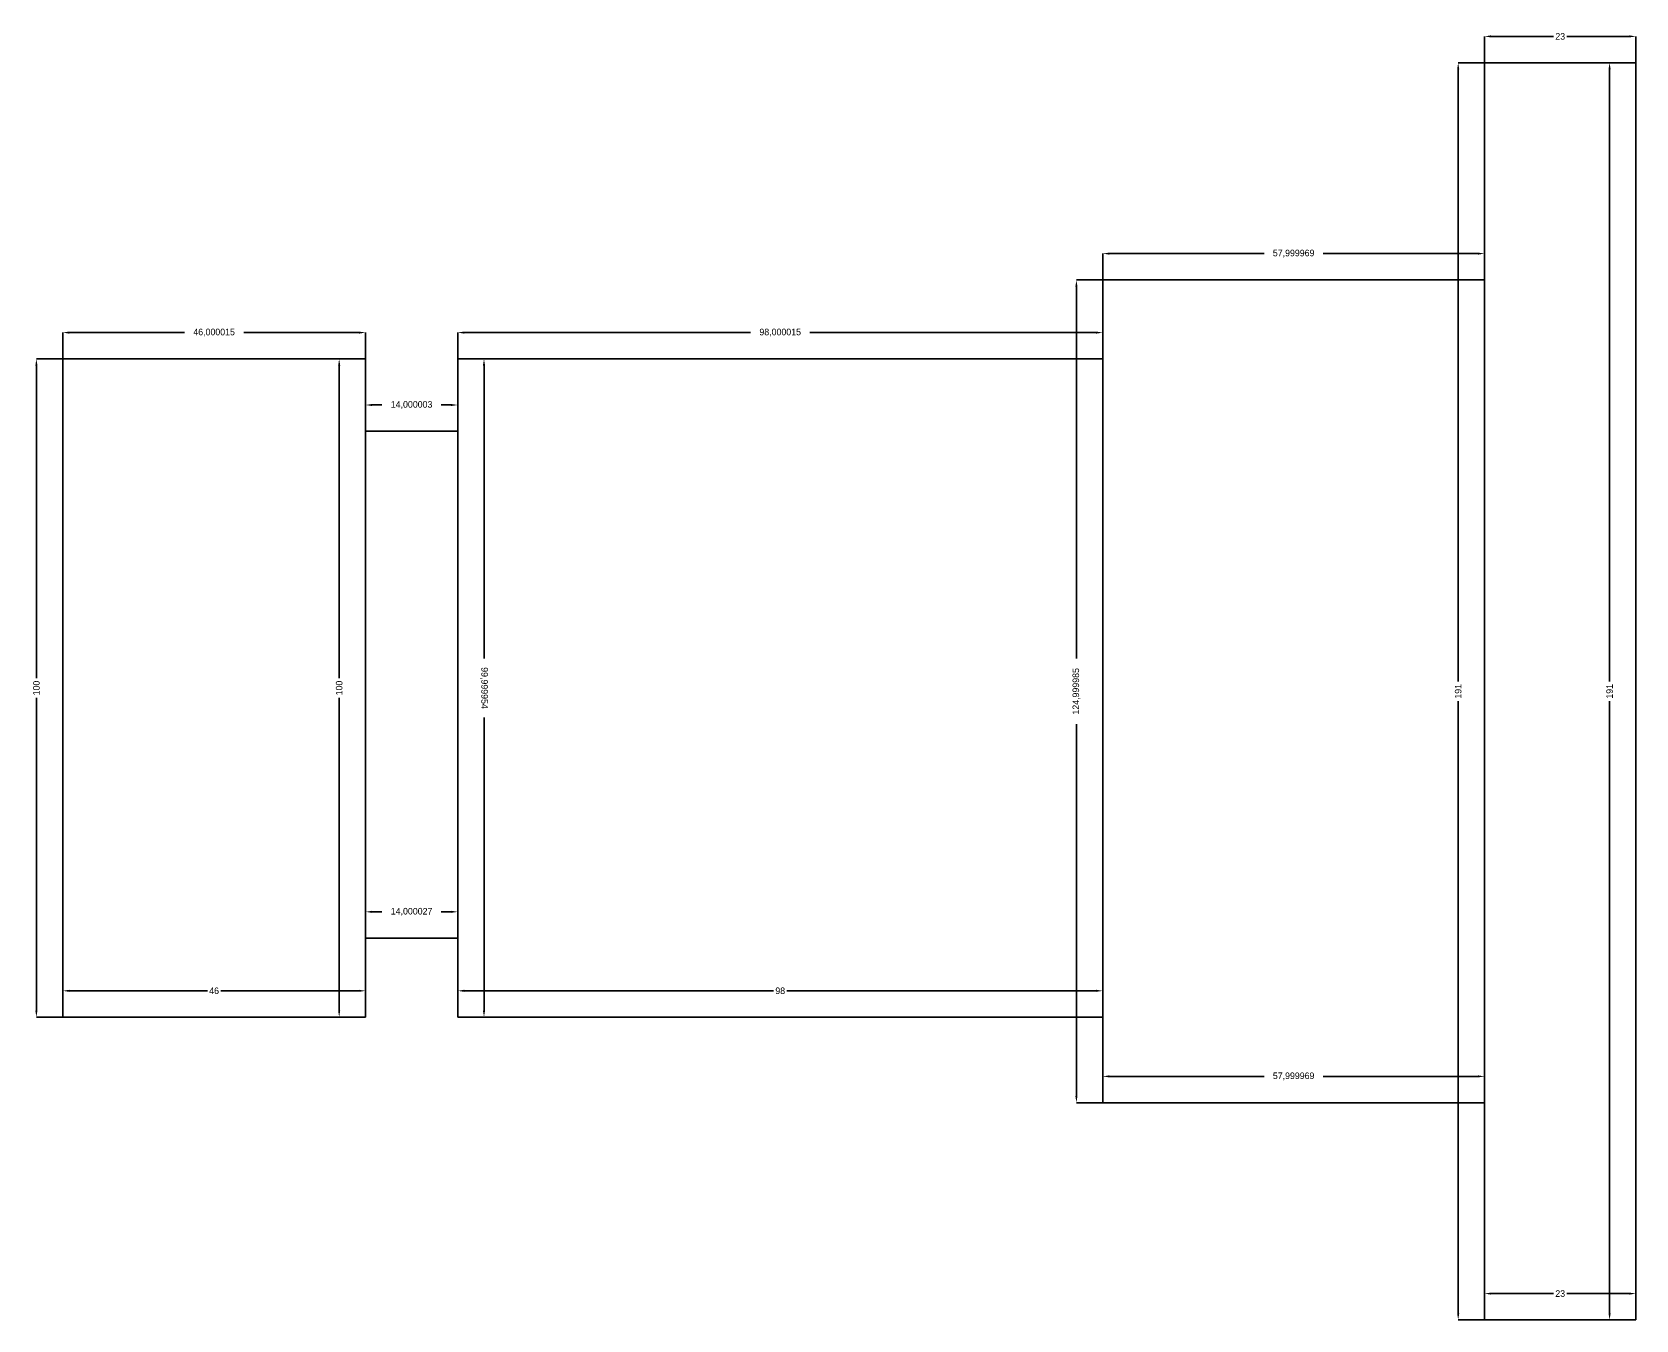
# Model space of a CAD drawing. Header units: metres. Extents: x 169 to 413, y 131 to 327.
import ezdxf

# ---------------------------------------------------------------- set-up
doc = ezdxf.new("R2010")
doc.units = ezdxf.units.M
doc.dimstyles.get("Standard").update_dxf_attribs({"dimtxt": 2.5, "dimasz": 2.5, "dimexe": 1.25, "dimexo": 0.625, "dimtad": 1, "dimdec": 0, "dimcen": 2.5, "dimadec": 0, "dimazin": 0, "dimtfac": 1, "dimtmove": 0, "dimatfit": 3, "dimarcsym": 0})

# ---------------------------------------------------------------- blocks, each defined once
blk = doc.blocks.new('_CLOSEDFILLED')
at = {"color": 0, "linetype": 'BYBLOCK'}
blk.add_solid([(-1, 0.16), (0, 0), (-1, -0.16)], dxfattribs=at)
blk = doc.blocks.new('*D1')
at = {"lineweight": -2}
for p, q in [((413, 322), (409, 322)), ((409, 228), (409, 321)), ((409, 132), (409, 225)), ((413, 131), (409, 131))]:
    blk.add_line(p, q, dxfattribs=at)
at = {"layer": 'DEFPOINTS'}
for p in [(413, 322), (409, 131), (413, 131)]:
    blk.add_point(p, dxfattribs=at)
for p, rotation in [((409, 322), 90), ((409, 131), 270)]:
    blk.add_blockref('_CLOSEDFILLED', p, dxfattribs=dict(rotation=rotation))
at = {"insert": (409, 226.5), "char_height": 1, "attachment_point": 5, "rotation": 90}
blk.add_mtext('191', dxfattribs=at)
blk = doc.blocks.new('*D2')
at = {"lineweight": -2}
for p, q in [((390, 322), (390, 326)), ((391, 326), (400.5, 326)), ((402.5, 326), (412, 326)), ((413, 322), (413, 326))]:
    blk.add_line(p, q, dxfattribs=at)
at = {"layer": 'DEFPOINTS'}
for p in [(390, 326), (390, 322), (413, 322)]:
    blk.add_point(p, dxfattribs=at)
at = {"rotation": 180}
blk.add_blockref('_CLOSEDFILLED', (390, 326), dxfattribs=at)
blk.add_blockref('_CLOSEDFILLED', (413, 326))
at = {"insert": (401.5, 326), "char_height": 1, "attachment_point": 5}
blk.add_mtext('23', dxfattribs=at)
blk = doc.blocks.new('*D3')
at = {"lineweight": -2}
for p, q in [((174, 177), (174, 181)), ((175, 181), (196, 181)), ((198, 181), (219, 181)), ((220, 177), (220, 181))]:
    blk.add_line(p, q, dxfattribs=at)
at = {"layer": 'DEFPOINTS'}
for p in [(174, 181), (174, 177), (220, 177)]:
    blk.add_point(p, dxfattribs=at)
at = {"rotation": 180}
blk.add_blockref('_CLOSEDFILLED', (174, 181), dxfattribs=at)
blk.add_blockref('_CLOSEDFILLED', (220, 181))
at = {"insert": (197, 181), "char_height": 1, "attachment_point": 5}
blk.add_mtext('46', dxfattribs=at)
blk = doc.blocks.new('*D4')
at = {"lineweight": -2}
for p, q in [((234, 177), (234, 181)), ((235, 181), (282, 181)), ((284, 181), (331, 181)), ((332, 177), (332, 181))]:
    blk.add_line(p, q, dxfattribs=at)
at = {"layer": 'DEFPOINTS'}
for p in [(234, 181), (234, 177), (332, 177)]:
    blk.add_point(p, dxfattribs=at)
for p, rotation in [((234, 181), 179.9999912929905), ((332, 181), -8.707009510453665e-06)]:
    blk.add_blockref('_CLOSEDFILLED', p, dxfattribs=dict(rotation=rotation))
at = {"insert": (283, 181), "char_height": 1, "attachment_point": 5, "rotation": 360}
blk.add_mtext('98', dxfattribs=at)
blk = doc.blocks.new('*D5')
at = {"lineweight": -2}
for p, q in [((332, 289), (332, 293)), ((333, 293), (356.5, 293)), ((365.5, 293), (389, 293)), ((390, 289), (390, 293))]:
    blk.add_line(p, q, dxfattribs=at)
at = {"layer": 'DEFPOINTS'}
for p in [(332, 293), (332, 289), (390, 289)]:
    blk.add_point(p, dxfattribs=at)
at = {"rotation": 180}
blk.add_blockref('_CLOSEDFILLED', (332, 293), dxfattribs=at)
blk.add_blockref('_CLOSEDFILLED', (390, 293))
at = {"insert": (361, 293), "char_height": 1, "attachment_point": 5}
blk.add_mtext('57,999969', dxfattribs=at)
blk = doc.blocks.new('*D6')
at = {"lineweight": -2}
for p, q in [((332, 289), (328, 289)), ((328, 231.5), (328, 288)), ((328, 165), (328, 221.5)), ((332, 164), (328, 164))]:
    blk.add_line(p, q, dxfattribs=at)
at = {"layer": 'DEFPOINTS'}
for p in [(332, 289), (328, 164), (332, 164)]:
    blk.add_point(p, dxfattribs=at)
for p, rotation in [((328, 289), 90), ((328, 164), 270)]:
    blk.add_blockref('_CLOSEDFILLED', p, dxfattribs=dict(rotation=rotation))
at = {"insert": (328, 226.5), "char_height": 1, "attachment_point": 5, "rotation": 90}
blk.add_mtext('124,999985', dxfattribs=at)
blk = doc.blocks.new('*D7')
at = {"lineweight": -2}
for p, q in [((220, 189), (220, 193)), ((221, 193), (222.5, 193)), ((231.5, 193), (233, 193)), ((234, 189), (234, 193))]:
    blk.add_line(p, q, dxfattribs=at)
at = {"layer": 'DEFPOINTS'}
for p in [(220, 193), (220, 189), (234, 189)]:
    blk.add_point(p, dxfattribs=at)
at = {"rotation": 180}
blk.add_blockref('_CLOSEDFILLED', (220, 193), dxfattribs=at)
blk.add_blockref('_CLOSEDFILLED', (234, 193))
at = {"insert": (227, 193), "char_height": 1, "attachment_point": 5}
blk.add_mtext('14,000027', dxfattribs=at)
blk = doc.blocks.new('*D8')
at = {"lineweight": -2}
for p, q in [((174, 277), (174, 281)), ((175, 281), (192.5, 281)), ((201.5, 281), (219, 281)), ((220, 277), (220, 281))]:
    blk.add_line(p, q, dxfattribs=at)
at = {"layer": 'DEFPOINTS'}
for p in [(174, 281), (174, 277), (220, 277)]:
    blk.add_point(p, dxfattribs=at)
at = {"rotation": 180}
blk.add_blockref('_CLOSEDFILLED', (174, 281), dxfattribs=at)
blk.add_blockref('_CLOSEDFILLED', (220, 281))
at = {"insert": (197, 281), "char_height": 1, "attachment_point": 5}
blk.add_mtext('46,000015', dxfattribs=at)
blk = doc.blocks.new('*D9')
at = {"lineweight": -2}
for p, q in [((234, 277), (234, 281)), ((235, 281), (278.5, 281)), ((287.5, 281), (331, 281)), ((332, 277), (332, 281))]:
    blk.add_line(p, q, dxfattribs=at)
at = {"layer": 'DEFPOINTS'}
for p in [(234, 281), (234, 277), (332, 277)]:
    blk.add_point(p, dxfattribs=at)
for p, rotation in [((234, 281), 180.00001741358238), ((332, 281), 1.7413582379103703e-05)]:
    blk.add_blockref('_CLOSEDFILLED', p, dxfattribs=dict(rotation=rotation))
at = {"insert": (283, 281), "char_height": 1, "attachment_point": 5, "rotation": 0}
blk.add_mtext('98,000015', dxfattribs=at)
blk = doc.blocks.new('*D10')
at = {"lineweight": -2}
for p, q in [((174, 277), (170, 277)), ((170, 228.5), (170, 276)), ((170, 178), (170, 225.5)), ((174, 177), (170, 177))]:
    blk.add_line(p, q, dxfattribs=at)
at = {"layer": 'DEFPOINTS'}
for p in [(174, 277), (170, 177), (174, 177)]:
    blk.add_point(p, dxfattribs=at)
for p, rotation in [((170, 277), 90), ((170, 177), 270)]:
    blk.add_blockref('_CLOSEDFILLED', p, dxfattribs=dict(rotation=rotation))
at = {"insert": (170, 227), "char_height": 1, "attachment_point": 5, "rotation": 90}
blk.add_mtext('100', dxfattribs=at)
blk = doc.blocks.new('*D11')
at = {"lineweight": -2}
for p, q in [((220, 266), (220, 270)), ((221, 270), (222.5, 270)), ((231.5, 270), (233, 270)), ((234, 266), (234, 270))]:
    blk.add_line(p, q, dxfattribs=at)
at = {"layer": 'DEFPOINTS'}
for p in [(220, 270), (220, 266), (234, 266)]:
    blk.add_point(p, dxfattribs=at)
at = {"rotation": 180}
blk.add_blockref('_CLOSEDFILLED', (220, 270), dxfattribs=at)
blk.add_blockref('_CLOSEDFILLED', (234, 270))
at = {"insert": (227, 270), "char_height": 1, "attachment_point": 5}
blk.add_mtext('14,000003', dxfattribs=at)
blk = doc.blocks.new('*D12')
at = {"lineweight": -2}
for p, q in [((234, 277), (238, 277)), ((238, 276), (238, 231.5)), ((238, 222.5), (238, 178)), ((234, 177), (238, 177))]:
    blk.add_line(p, q, dxfattribs=at)
at = {"layer": 'DEFPOINTS'}
for p in [(234, 277), (238, 277), (234, 177)]:
    blk.add_point(p, dxfattribs=at)
for p, rotation in [((238, 277), 90.00000874264614), ((238, 177), -89.99999125735386)]:
    blk.add_blockref('_CLOSEDFILLED', p, dxfattribs=dict(rotation=rotation))
at = {"insert": (238, 227), "char_height": 1, "attachment_point": 5, "rotation": 270}
blk.add_mtext('99,999954', dxfattribs=at)
blk = doc.blocks.new('*D13')
at = {"lineweight": -2}
for p, q in [((390, 131), (390, 135)), ((391, 135), (400.5, 135)), ((402.5, 135), (412, 135)), ((413, 131), (413, 135))]:
    blk.add_line(p, q, dxfattribs=at)
at = {"layer": 'DEFPOINTS'}
for p in [(390, 135), (390, 131), (413, 131)]:
    blk.add_point(p, dxfattribs=at)
at = {"rotation": 180}
blk.add_blockref('_CLOSEDFILLED', (390, 135), dxfattribs=at)
blk.add_blockref('_CLOSEDFILLED', (413, 135))
at = {"insert": (401.5, 135), "char_height": 1, "attachment_point": 5}
blk.add_mtext('23', dxfattribs=at)
blk = doc.blocks.new('*D14')
at = {"lineweight": -2}
for p, q in [((332, 164), (332, 168)), ((333, 168), (356.5, 168)), ((365.5, 168), (389, 168)), ((390, 164), (390, 168))]:
    blk.add_line(p, q, dxfattribs=at)
at = {"layer": 'DEFPOINTS'}
for p in [(332, 168), (332, 164), (390, 164)]:
    blk.add_point(p, dxfattribs=at)
for p, rotation in [((332, 168), 179.99998518195483), ((390, 168), -1.4818045177263104e-05)]:
    blk.add_blockref('_CLOSEDFILLED', p, dxfattribs=dict(rotation=rotation))
at = {"insert": (361, 168), "char_height": 1, "attachment_point": 5, "rotation": 360}
blk.add_mtext('57,999969', dxfattribs=at)
blk = doc.blocks.new('*D15')
at = {"lineweight": -2}
for p, q in [((390, 322), (386, 322)), ((386, 228), (386, 321)), ((386, 132), (386, 225)), ((390, 131), (386, 131))]:
    blk.add_line(p, q, dxfattribs=at)
at = {"layer": 'DEFPOINTS'}
for p in [(390, 322), (386, 131), (390, 131)]:
    blk.add_point(p, dxfattribs=at)
for p, rotation in [((386, 322), 90), ((386, 131), 270)]:
    blk.add_blockref('_CLOSEDFILLED', p, dxfattribs=dict(rotation=rotation))
at = {"insert": (386, 226.5), "char_height": 1, "attachment_point": 5, "rotation": 90}
blk.add_mtext('191', dxfattribs=at)
blk = doc.blocks.new('*D16')
at = {"lineweight": -2}
for p, q in [((220, 277), (216, 277)), ((216, 228.5), (216, 276)), ((216, 178), (216, 225.5)), ((220, 177), (216, 177))]:
    blk.add_line(p, q, dxfattribs=at)
at = {"layer": 'DEFPOINTS'}
for p in [(220, 277), (216, 177), (220, 177)]:
    blk.add_point(p, dxfattribs=at)
for p, rotation in [((216, 277), 89.99999125735786), ((216, 177), 269.99999125735786)]:
    blk.add_blockref('_CLOSEDFILLED', p, dxfattribs=dict(rotation=rotation))
at = {"insert": (216, 227), "char_height": 1, "attachment_point": 5, "rotation": 90}
blk.add_mtext('100', dxfattribs=at)

msp = doc.modelspace()

# ---------------------------------------------------------------- linework, layer by layer
for p, q in [((390, 322), (413, 322)), ((390, 131), (390, 322)), ((413, 131), (413, 322)), ((332, 289), (390, 289)), ((332, 164), (332, 289)), ((174, 277), (220, 277)), ((174, 177), (174, 277)), ((220, 177), (220, 277)), ((234, 277), (332, 277)), ((234, 277), (234, 177)), ((220, 266), (234, 266)), ((220, 189), (234, 189)), ((174, 177), (220, 177)), ((234, 177), (332, 177)), ((332, 164), (390, 164)), ((390, 131), (413, 131))]:
    msp.add_line(p, q)

# ---------------------------------------------------------------- dimensions: what is measured, and where the dimension line sits
for base, p1, p2, picture, middle in [((390, 326), (390, 322), (413, 322), '*D2', (401.5, 326)), ((332, 293), (332, 289), (390, 289), '*D5', (361, 293)), ((174, 281), (174, 277), (220, 277), '*D8', (197, 281)), ((220, 270), (220, 266), (234, 266), '*D11', (227, 270)), ((220, 193), (220, 189), (234, 189), '*D7', (227, 193)), ((174, 181), (174, 177), (220, 177), '*D3', (197, 181)), ((390, 135), (390, 131), (413, 131), '*D13', (401.5, 135))]:
    dim = msp.add_linear_dim(base=base, p1=p1, p2=p2, dimstyle='Standard', override={"dimasz": 1, "dimsah": 0, "dimtsz": 0})
    dim.commit()
    dim.dimension.update_dxf_attribs({"geometry": picture, "text_midpoint": middle})
for base, p1, p2, angle, picture, middle in [((386, 131), (390, 131), (390, 322), 90, '*D15', (386, 226.5)), ((409, 131), (413, 131), (413, 322), 90, '*D1', (409, 226.5)), ((328, 164), (332, 164), (332, 289), 90, '*D6', (328, 226.5)), ((234, 281), (234, 277), (332, 277), 0, '*D9', (283, 281)), ((170, 177), (174, 177), (174, 277), 90, '*D10', (170, 227)), ((216, 177), (220, 177), (220, 277), 90, '*D16', (216, 227)), ((238, 277), (234, 277), (234, 177), 270, '*D12', (238, 227)), ((234, 181), (234, 177), (332, 177), 360, '*D4', (283, 181)), ((332, 168), (332, 164), (390, 164), 360, '*D14', (361, 168))]:
    dim = msp.add_linear_dim(base=base, p1=p1, p2=p2, angle=angle, dimstyle='Standard', override={"dimasz": 1, "dimsah": 0, "dimtsz": 0})
    dim.commit()
    dim.dimension.update_dxf_attribs({"geometry": picture, "text_midpoint": middle})

doc.saveas('drawing.dxf')
